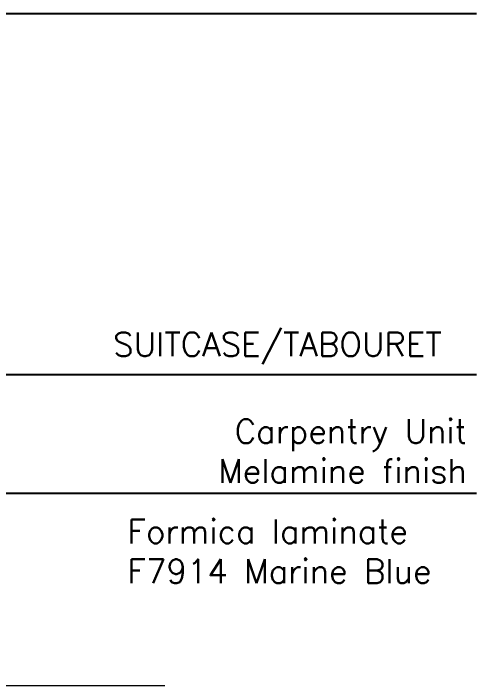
# Model space of a CAD drawing. Header units: inches. Extents: x 4017 to 5703, y -944 to 2840.
# Drawn here: x 4459 to 4517.2, y 1584.3 to 1668.8 of the extents above; entities that cross this region are included whole.
import ezdxf

# ---------------------------------------------------------------- set-up
doc = ezdxf.new("R2010")
doc.units = ezdxf.units.IN
doc.header["$MEASUREMENT"] = 0
doc.layers.get('0').update_dxf_attribs({"color": 5})
doc.layers.add('1 - plaster', color=1, linetype='Continuous', lineweight=9)
doc.layers.add('A-dim-work', color=8, linetype='Continuous')
doc.styles.add('ENGLISH', font='romans.shx', dxfattribs={"height": 2})
doc.styles.get("Standard").update_dxf_attribs({"font": 'arial.ttf'})
doc.dimstyles.new('D-50', dxfattribs={"dimtxt": 11, "dimasz": 0.5, "dimexe": 0.2, "dimexo": 0, "dimgap": 0.8, "dimtad": 0, "dimdec": 0, "dimdsep": 46, "dimtxsty": 'Standard', "dimblk": 'ar11', "dimcen": 20, "dimdle": 0.1, "dimse1": 1, "dimse2": 1, "dimclrt": 2, "dimadec": 0, "dimazin": 0, "dimtfac": 1, "dimtdec": 0, "dimtix": 1, "dimtmove": 2, "dimatfit": 3, "dimfxl": 1, "dimtvp": 1, "dimtolj": 1, "dimlwd": -1, "dimlwe": -1, "dimarcsym": 0})

# ---------------------------------------------------------------- blocks, each defined once
blk = doc.blocks.new('ar11')
for p, q in [((0, 14.887), (0, -14.887)), ((-4.243, -4.243), (4.243, 4.243)), ((-12.405, 0), (12.405, 0))]:
    blk.add_line(p, q)

msp = doc.modelspace()

# ---------------------------------------------------------------- linework, layer by layer
at = {"layer": '1 - plaster'}
msp.add_lwpolyline([(4107.336, 1584.295), (4478.005, 1584.295)], dxfattribs=at)

# ---------------------------------------------------------------- texts
at = {"layer": 'A-dim-work', "color": 6, "lineweight": 40, "ltscale": 20, "char_height": 3, "attachment_point": 7, "style": 'ENGLISH'}
for s, width, insert in [('^ISUITCASE/TABOURET', 62.08041, (4459.533, 1624.709)), ('\\pxqr;Carpentry Unit\\P Melamine finish', 62.08041, (4453.898, 1609.778)), ('Formica laminate\\PF7914 Marine Blue', 56.96265, (4473.331, 1597.175))]:
    msp.add_mtext_dynamic_manual_height_columns(s, width=width, gutter_width=300.452, heights=[0], dxfattribs=dict(at, insert=insert))

# ---------------------------------------------------------------- leaders
at = {"layer": 'A-dim-work', "color": 6, "lineweight": 40, "ltscale": 20}
for points in [[(4374.47, 1623.395), (4453.219, 1668.825), (4517.176, 1668.825)], [(4424.952, 1623.425), (4466.921, 1623.425), (4517.176, 1623.425)], [(4376.416, 1608.494), (4466.921, 1608.494), (4517.176, 1608.494)]]:
    msp.add_leader(points, dimstyle='D-50', override={"dimasz": 5, "dimfxl": 1.25, "dimfxlon": 1}, dxfattribs=at)

doc.saveas('drawing.dxf')
